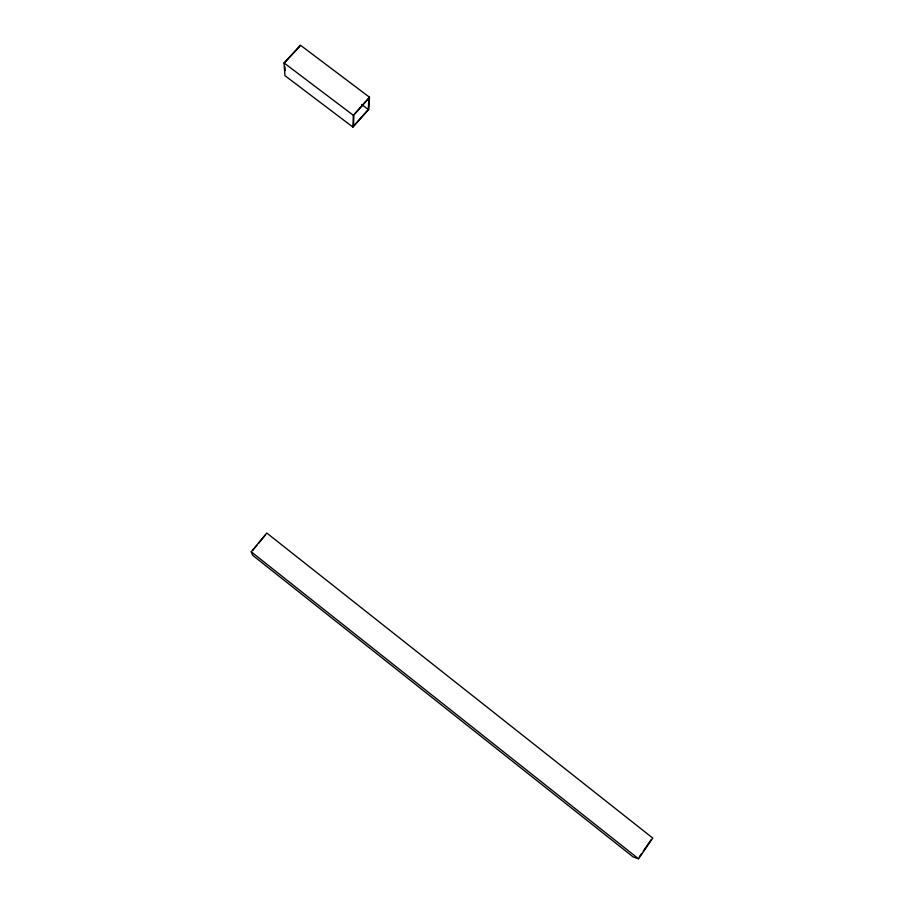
<?xml version="1.0" encoding="UTF-8"?>
<svg xmlns="http://www.w3.org/2000/svg" width="904" height="904" viewBox="0 0 904 904"><rect width="100%" height="100%" fill="white"/><g stroke="black" fill="none" stroke-linecap="round" stroke-linejoin="round"><path stroke-width="1.36" d="M352.955 127.102L353.306 115.271L369.476 97.203L300.422 45.2L284.014 62.93L284.941 75.665L352.955 127.102L368.832 109.305L369.476 97.203M368.29 109.52L368.877 98.287L353.871 115.057L353.543 126.04L368.29 109.52L361.611 104.491M639.275 856.913L641.648 853.466M643.23 851.172L651.129 839.692M638.54 858.8L652.79 838.098L266.759 533.021L251.21 551.813L252.657 555.305L633.128 856.913L638.54 858.8L251.21 551.813M252.634 550.536L256.939 545.327M258.668 543.236L265.573 534.897M284.636 62.76L299.857 46.307M284.014 62.93L353.306 115.271M284.918 66.704L285.201 70.648"/></g></svg>
